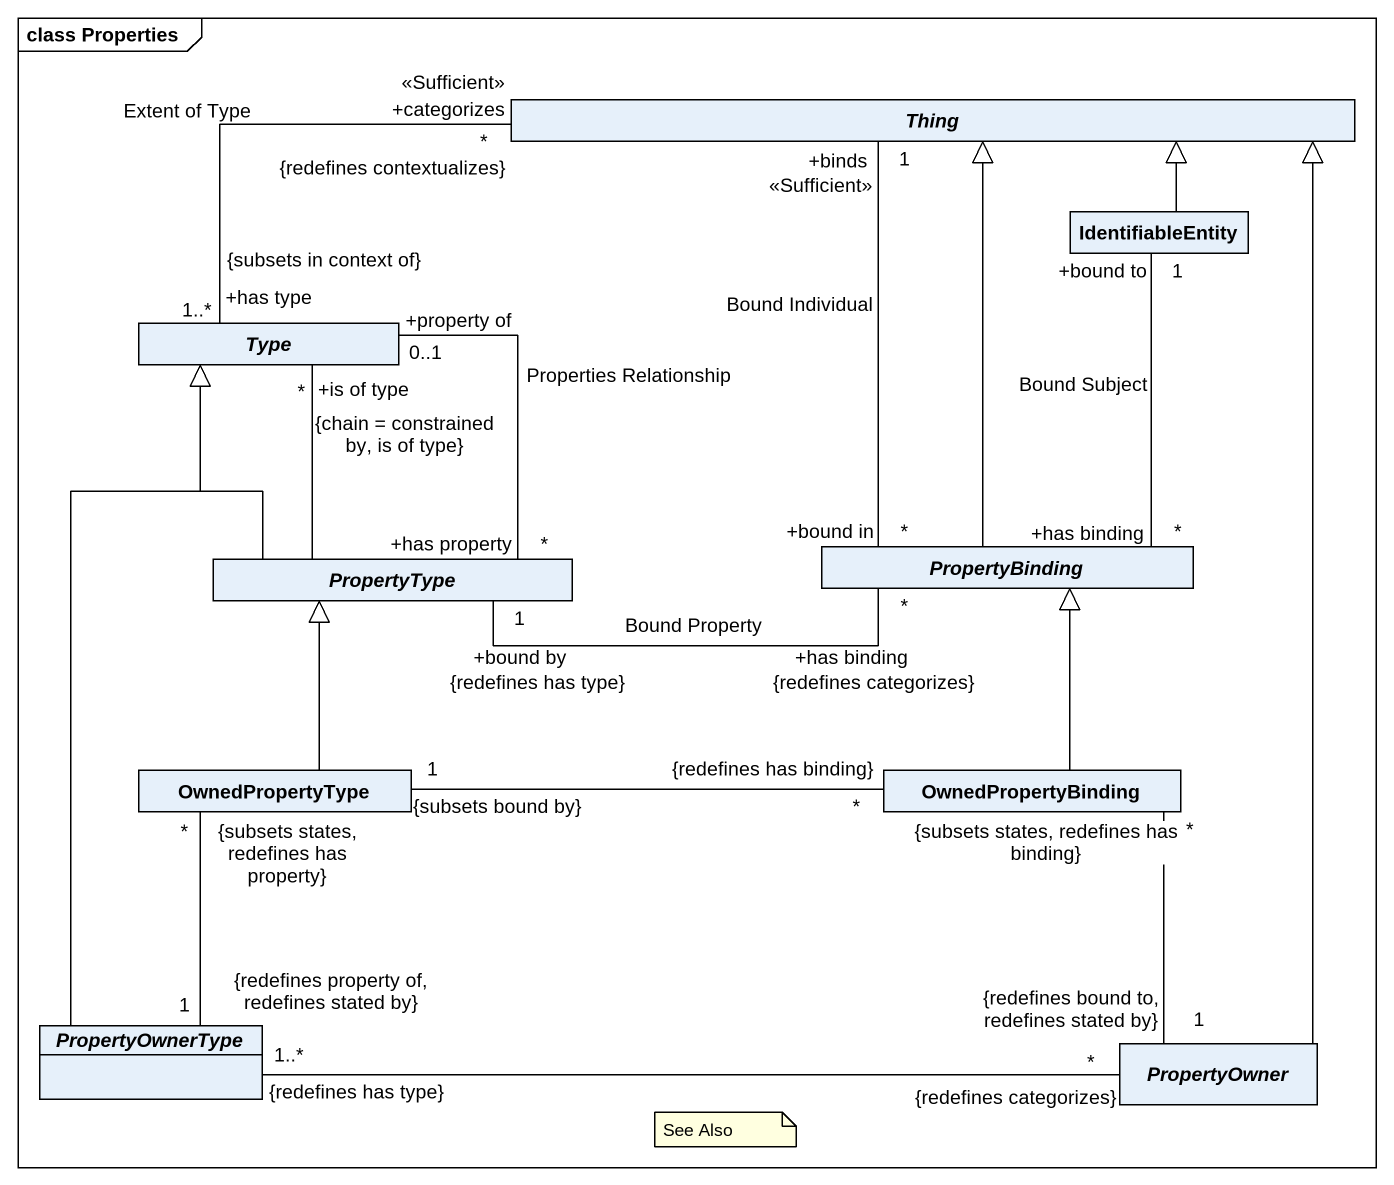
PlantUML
@startuml
mainframe class Properties
hide circle
hide empty members
abstract class Thing
class IdentifiableEntity
abstract class Type
abstract class PropertyType
abstract class PropertyBinding
class OwnedPropertyType
class OwnedPropertyBinding
abstract class PropertyOwnerType
abstract class PropertyOwner
IdentifiableEntity -left-|> Thing
IdentifiableEntity "+bound to\n1" -- "+has binding\n*" PropertyBinding : Bound Subject
Type "+has type\n1..*\n{subsets in context of}" -right- "+categorizes\n*\n{redefines contextualizes}\n<<Sufficient>>" Thing : Extent of Type
Type "+property of\n0..1" -- "+has property\n*" PropertyType : Properties Relationship
PropertyType -up- "+is of type\n*\n{chain = constrained by, is of type}" Type
PropertyType -up-|> Type
PropertyType "+bound by\n1\n{redefines has type}" -right- "+has binding\n*\n{redefines categorizes}" PropertyBinding : Bound Property
PropertyBinding "+bound in\n*" -up- "+binds\n1\n<<Sufficient>>" Thing : Bound Individual
PropertyBinding -up-|> Thing
OwnedPropertyType -up-|> PropertyType
OwnedPropertyBinding -up-|> PropertyBinding
OwnedPropertyBinding "{redefines has binding}\n*" -left- "{subsets bound by}\n1" OwnedPropertyType
PropertyOwnerType -up-|> Type
PropertyOwnerType "{redefines property of, redefines stated by}\n1" -up- "{subsets states, redefines has property}\n*" OwnedPropertyType
PropertyOwnerType "1..*\n{redefines has type}" -right- "*\n{redefines categorizes}" PropertyOwner
PropertyOwner -up-|> Thing
PropertyOwner "{redefines bound to, redefines stated by}\n1" -up- "{subsets states, redefines has binding}\n*" OwnedPropertyBinding
note as N1
  See Also
end note
@enduml
